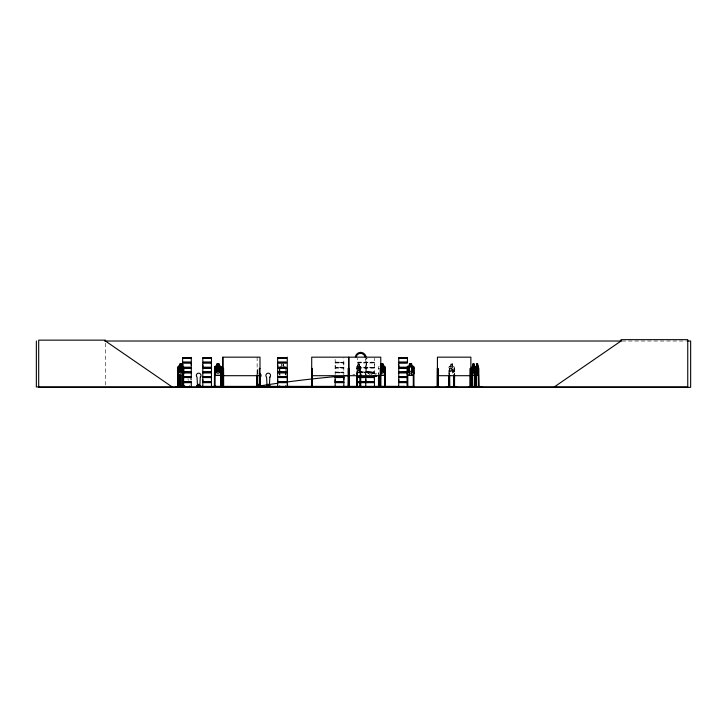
<?xml version="1.0" encoding="UTF-8"?>
<svg xmlns="http://www.w3.org/2000/svg" width="727" height="727" viewBox="0 0 727 727"><rect width="100%" height="100%" fill="white"/><g stroke="black" fill="none" stroke-linecap="round" stroke-linejoin="round"><path stroke-width="0.55" stroke-dasharray="3.63 2.73" d="M335.174 365.099L335.174 367.253L335.174 358.266M343.826 365.099L343.844 362.264L335.138 362.346M357.739 365.099L357.739 367.253L357.693 362.718L374.541 362.682L374.469 358.011M365.808 358.266L365.808 367.28L365.808 365.099M366.39 365.099L366.399 358.011M374.46 365.099L374.523 362.7M343.826 376.686L343.826 367.28L335.156 367.38M374.469 362.191L357.739 362.191L357.739 358.266M366.39 362.946L366.399 368.035M374.46 368.089L374.469 362.973L357.739 362.946M357.739 374.759L357.729 367.226L374.469 367.308M360.156 371.924L371.006 371.997L370.934 371.37M360.801 371.924L360.783 371.315L360.056 371.297L371.006 371.37M365.808 367.308L365.808 374.759M335.111 372.233L343.926 372.488L335.102 372.351M365.617 376.541L365.772 372.188M374.514 372.369L357.639 372.488L374.55 372.233M357.739 362.191L374.523 362.391M360.083 375.341L360.483 373.151M352.913 374.35L354.831 374.35M453.83 375.341L454.502 373.151M357.684 367.498L374.523 367.498M343.871 367.862L335.102 367.789L335.174 374.759M374.541 367.789L357.729 367.962M343.88 362.7L335.147 362.773M358.011 366.226L357.093 366.226L356.684 367.035L356.73 373.869M357.157 366.226L356.93 373.869M338.827 372.833L340.172 372.833M361.392 372.833L362.737 372.833M448.986 373.869L448.968 367.035L449.595 366.226L450.849 366.226L450.804 363.945L452.676 363.945L452.676 366.226L453.857 366.226L454.502 367.026L454.584 373.869M449.132 373.869L449.032 367.071L449.622 366.299L453.83 366.299L454.393 367.062M343.88 372.406L335.156 372.188M379.221 366.226L378.503 367.035L378.458 373.869M365.754 359.511L367.18 358.166M373.514 373.769L373.505 372.969L371.088 374.432C369.361 371.751 366.899 373.396 369.952 374.487M367.762 373.832L369.498 372.687L373.551 372.687L374.269 373.832L376.541 373.751L376.513 376.032M365.59 372.26L367.771 371.479M365.663 372.315L367.789 371.552M622.139 341.018L686.161 341.018M335.165 362.119L343.835 362.246L343.835 358.011M335.174 362.946L343.835 362.973L343.826 367.253M357.993 364.018L359.238 364.018L359.174 366.299L359.81 367.062L359.174 373.142L357.993 373.142L357.366 371.315M450.858 364.018L452.612 364.018M280.049 366.226L281.549 366.226M283.694 366.226L285.129 366.226M359.22 366.226L360.101 366.226L360.547 367.026L360.519 374.223L360.701 368.425L360.156 368.425L360.129 374.223L360.156 371.442M357.111 366.299L360.083 366.299M454.457 367.026L454.439 373.869M343.88 367.498L335.129 367.835M335.165 368.089L343.835 368.089M357.729 368.089L374.469 368.062L374.46 376.686M356.73 368.425L357.275 368.425M378.458 368.425L379.085 368.425M448.986 368.425L449.631 368.425L449.631 373.869M454.584 368.425L453.939 368.425L453.939 373.869M367.753 371.479L373.605 371.479L374.369 372.279M335.174 372.079L343.826 372.079M357.739 372.079L374.46 372.079M374.478 372.188L357.648 372.415L358.675 370.161L359.774 372.288L358.929 369.67L359.729 367.053L358.656 369.143L357.793 367.008L358.402 369.661L357.711 372.378M335.174 372.833L343.826 372.833M357.739 372.833L374.46 372.833M356.748 373.151L357.139 375.414M449.013 373.151L449.577 375.414M369.498 373.832L373.551 373.832L373.551 375.959M360.11 374.251L361.801 374.251M375.359 374.214L376.077 374.214M360.219 374.405L361.019 374.405M189.247 385.219L189.956 385.219M373.551 371.552L374.296 372.315M360.038 366.226L360.501 367.062M378.503 373.151L378.967 374.659M279.35 373.151L280.031 375.414M454.084 368.425L454.084 373.869M452.63 363.945L452.612 366.299L453.475 367.062L453.475 371.315L452.567 373.142L450.858 373.142L449.949 371.315L449.949 367.062L450.858 366.299L450.849 363.945M449.486 368.425L449.486 373.869M374.341 372.279L374.296 373.832M366.399 368.089L366.39 376.686M360.356 368.425L360.356 373.869M359.238 366.299L359.283 363.945L357.957 363.945L357.957 366.226M358.011 363.945L357.275 373.869M357.075 368.425L357.075 373.869M285.893 368.053L285.893 374.959M285.302 371.688L285.302 374.959M285.229 371.688L285.229 374.959M283.721 363.945L283.648 366.299L283.63 364.018M283.266 364.4L283.266 365.163L281.958 365.163L281.958 364.4M281.531 363.945L281.622 366.299M280.004 369.507L280.004 372.778M279.931 371.688L279.931 374.959M279.45 368.08L279.45 371.115M279.404 371.688L279.404 374.959M279.35 369.189L279.332 374.959M257.367 373.996L257.367 368.425L257.122 373.996M257.122 357.166L257.122 374.605M105.433 343.253L105.433 385.828M256.749 374.332A2.317 2.317 0 0 1 258.158 373.251M188.502 380.285A1.545 1.545 0 0 1 188.102 378.794M453.375 372.288L452.785 372.36L451.785 370.161C451.085 373.769 448.895 372.415 451.394 369.661L450.249 367.053L451.749 369.143C452.348 365.654 454.648 367.08 452.149 369.67L453.375 372.288M358.965 364.4L358.202 364.4L358.202 365.163L358.965 365.163L358.965 364.4M452.258 364.4L451.167 364.4L451.167 365.163L452.258 365.163L452.258 364.4M359.174 367.062L357.993 367.062L357.993 371.315L359.174 371.315L359.174 367.062M452.567 367.062L450.858 367.062L450.858 371.315L452.567 371.315L452.567 367.062"/><path stroke-width="1.09" d="M191.283 365.099L191.283 362.973L182.622 362.973M202.806 381.802L202.806 377.54L211.466 377.54L211.457 381.802L202.806 381.802L202.815 379.676M202.806 367.226L202.806 362.973L211.466 362.973L211.457 367.226L202.806 367.226L202.815 365.099M211.457 379.676L211.457 377.54M211.457 365.099L211.457 362.973M286.329 381.802L277.659 381.802L277.669 379.676M286.329 367.226L277.659 367.226L277.669 365.099M335.165 381.802L335.165 377.54L343.835 377.54L343.826 381.802L335.165 381.802L335.174 379.676M343.826 379.676L343.826 377.54M365.808 379.676L365.808 381.802L365.799 377.54M374.46 379.676L374.46 377.54M407.42 381.802L398.75 381.802L398.76 379.676M407.42 367.226L398.75 367.226L398.76 365.099M226.088 386.591L215.228 386.464M253.768 386.6L260.72 386.573M260.72 386.937L260.484 385.437L260.221 386.4M286.329 382.656L277.659 382.656L277.623 386.782L290.891 386.855L278.241 386.564M259.912 386.055L260.393 377.131A2.317 2.317 0 0 0 259.912 373.487M258.467 384.774L258.966 384.974L258.694 384.501M268.145 385.046L268.354 384.528L268.018 384.919M198.389 384.701L198.962 384.774L198.389 384.847M202.778 386.937L202.806 382.656L211.466 382.656L211.466 386.764L202.742 386.791M277.578 372.288L286.338 372.415M335.102 386.891L343.844 386.773L343.835 382.656L335.165 382.656L335.165 386.764M478.23 375.414L478.53 367.062L478.284 366.226L477.584 366.226M468.915 386.937L481.901 386.891M472.586 386.891L472.141 368.425M475.185 386.937L475.076 386.273M478.72 386.937L478.221 366.226M478.866 386.6L478.82 368.425L478.33 368.425L478.375 386.891M357.729 382.656L374.469 382.656L374.469 386.764L353.876 386.573L365.081 386.937M268.154 384.983L268.081 384.919M446.887 386.855L456.683 386.6M182.622 382.656L191.292 382.656L191.292 386.764L175.843 386.855L187.275 386.9M179.478 386.891L179.433 374.959M179.823 386.855L179.733 386.273M385.337 373.151L384.556 375.414L380.276 375.414M413.936 373.151L413.154 375.414L407.802 375.414L407.093 373.151M350.26 386.891L346.77 386.573L350.287 386.573M435.755 386.591L438.799 386.573M472.096 386.891L472.087 367.035L473.141 366.226L473.068 363.945L474.122 363.945L474.513 371.315L474.022 373.142L473.104 373.142L472.614 367.062L473.141 363.945M475.631 386.891L475.622 367.035L476.667 366.226M214.392 386.891L214.529 368.425L215.156 368.425L215.083 386.946M222.426 386.273L222.426 386.946L222.744 368.425L222.835 386.855M222.78 386.891L222.735 357.166M378.322 386.891L378.385 386.273M179.178 367.071L179.569 366.226M380.475 371.315L381.439 369.661L380.512 368.08M380.694 372.36L381.929 370.161C382.847 373.596 385.546 372.915 382.384 369.67C385.474 366.553 382.747 365.863 381.893 369.143L380.53 367.008M177.997 386.946L178.024 367.035L178.669 366.226M178.297 386.946L178.324 367.035L178.996 366.226M214.647 367.071L215.328 366.299L220.572 366.299M188.311 386.573L190.683 386.573M190.783 386.828L190.329 386.828M190.583 386.918L190.029 386.937M196.554 386.937L196.744 386.4L404.639 386.373L404.639 386.946M197.217 386.4L196.926 385.437L196.763 386.937M196.944 386.646L197.808 386.928M197.68 386.928L196.744 386.646L200.688 386.909L200.234 386.4M200.207 386.646L199.352 386.937M256.885 386.4L256.576 386.937L257.903 386.928M257.122 375.114L257.022 386.928L257.731 386.946M260.066 386.273L260.084 386.946L259.357 386.918L259.812 386.928M260.502 386.646L260.03 386.918L259.993 357.166L222.935 357.166L223.007 386.946M269.853 386.646L269.672 385.437L270.19 386.946L266.1 386.937M266.309 386.937L267 386.782M266.291 386.646L267.218 386.928M267.427 386.928L266.745 386.946M269.753 386.646L269.035 386.937M269.472 386.928L269.962 386.646M270.017 386.928L268.808 386.918L269.544 386.928M180.005 366.299L179.069 367.062L179.069 371.315L180.005 373.142L181.75 373.142L182.686 371.315L182.686 367.062L181.75 366.299L181.814 363.945M554.283 386.946L621.022 341.018L621.022 339.663L687.751 339.663L687.751 386.946L36.35 386.946L36.35 341.018M409.446 366.299L408.31 367.062L408.31 371.315L409.446 373.142L411.573 373.142L412.718 371.315L412.718 367.062L411.573 366.299M346.724 386.9L350.278 386.855M199.552 386.937L200.234 386.937M257.749 386.782L257.44 386.273M311.529 386.9L311.647 386.273M406.929 386.9L407.82 386.273M181.941 367.008L180.796 369.143L179.26 367.053L180.432 369.661C177.797 372.397 180.214 373.805 180.832 370.161C181.496 373.787 183.804 372.406 181.205 369.67L182.404 367.135L181.45 366.299L181.541 363.945M104.579 341.018L621.367 341.018M687.242 341.018L690.65 341.018L690.65 387.337L38.695 387.337L38.695 340.145L105.433 340.145L105.433 341.018L172.163 386.946M182.613 357.838L191.301 357.838M202.797 357.838L211.475 357.838M277.65 357.838L286.338 357.838M398.741 357.838L407.429 357.838M286.338 358.002L277.65 357.993L277.669 362.119L286.329 362.119M182.631 358.266L191.283 358.266M202.815 358.266L211.457 358.266M277.669 358.266L286.32 358.266M398.76 358.266L407.411 358.266M182.568 362.409L191.355 362.409M202.742 362.409L211.53 362.409M277.605 362.409L286.393 362.409M398.696 362.409L407.483 362.409M182.568 362.673L191.355 362.673M202.742 362.673L211.53 362.673M277.605 362.673L286.393 362.673M398.696 362.673L407.483 362.673M286.329 362.973L277.659 362.973L277.659 367.226M407.42 362.973L398.75 362.973L398.75 367.226M182.377 363.945L179.896 363.945L179.96 366.299M380.775 363.945L383.056 363.945L383.056 366.226L384.538 366.226L385.337 367.026L385.337 386.946M179.96 364.018L182.304 364.018M216.928 364.018L219.054 364.018L219.054 366.299L220.19 367.062L220.19 371.315L219.054 373.142L216.928 373.142L215.792 371.315L215.792 367.062L216.928 366.299L216.855 363.945L219.127 363.945L219.127 366.226L220.608 366.226L221.408 367.026L221.408 373.151L220.626 375.414L215.274 375.414L214.574 373.151L214.574 367.035L215.301 366.226L216.855 366.226M380.857 364.018L382.984 364.018L382.984 366.299L384.12 367.062L384.12 371.315L382.984 373.142L380.857 373.142M409.446 364.018L411.573 364.018L411.573 375.414M473.104 364.018L474.086 364.018M476.63 364.018L477.621 364.018M183.086 364.4L180.314 364.4L180.314 365.163L181.441 365.163M183.086 365.163L181.959 365.163L181.959 364.4M178.624 366.226L180.287 366.226M181.423 366.226L183.031 366.226L183.686 367.026L183.686 373.151L183.004 375.414L178.606 375.414L178.024 373.151L178.651 375.414M409.446 366.226L407.82 366.226L407.093 367.035L407.065 386.946M411.573 366.226L413.127 366.226L413.936 367.026L413.972 386.946M474.049 366.226L475.067 367.062L475.104 373.151L474.695 375.414L472.396 375.414L472.123 373.142L472.459 375.414M178.651 366.299L183.004 366.299M380.857 366.299L384.501 366.299M407.856 366.299L413.1 366.299L413.854 367.062L413.854 373.142L413.1 375.341L407.856 375.341M474.74 366.299L472.414 366.299L472.087 367.035M475.949 366.299L478.275 366.299M178.024 367.035L178.07 373.151M178.324 367.035L178.433 386.946M475.031 367.026L474.985 386.946M475.622 367.035L475.994 375.414L478.293 375.414M380.857 367.062L382.984 367.062L382.984 371.315L380.857 371.315M409.446 367.062L411.573 367.062M183.204 367.226L191.292 367.226L191.292 362.973M183.849 367.526L191.355 367.526M202.742 367.526L211.53 367.526M277.605 367.526L286.393 367.526M398.696 367.526L407.483 367.526M183.849 367.789L191.355 367.789M202.742 367.789L211.53 367.789M277.605 367.789L286.393 367.789M398.696 367.789L407.483 367.789M183.895 368.089L191.292 368.089L191.292 372.188L183.904 372.079L191.301 372.197M286.329 368.089L277.659 368.089L277.659 372.188L286.338 372.188L277.669 372.079M407.42 368.089L398.75 368.089L398.75 372.188L407.411 372.079L398.669 372.306L407.429 372.415M178.506 368.425L177.861 368.425L177.879 386.946M183.586 368.425L182.931 368.425L183.004 386.946L183.068 368.425M221.335 368.425L220.708 368.425L220.635 386.946M222.935 368.425L223.562 368.425L223.634 386.946M259.993 368.425L259.366 368.425L259.294 386.946M287.292 368.425L287.528 386.946M311.719 368.425L312.346 368.425L312.274 386.946M380.112 368.425L380.775 368.425M385.265 368.425L384.638 368.425L384.565 386.946M407.12 368.425L407.747 368.425L407.82 386.946M413.927 368.425L413.29 368.425L413.29 386.946L413.227 386.273L413.999 386.273M470.878 368.425L470.215 368.425L470.151 386.946M475.667 368.425L475.976 386.946L475.985 386.273M409.446 371.315L411.573 371.315M211.457 372.079L202.815 372.079L202.815 368.089L211.466 368.089L211.466 372.188L202.715 372.306L211.475 372.415M183.886 372.415L191.301 372.369M183.886 372.587L191.301 372.587L191.283 376.686L182.622 376.686M286.338 372.587L277.65 372.569L277.669 376.686L286.329 376.686M407.429 372.569L398.741 372.569L398.76 376.686L407.42 376.686M183.904 372.833L191.283 372.833M202.815 372.833L211.457 372.833M277.669 372.833L286.32 372.833M398.76 372.833L407.411 372.833M475.685 373.151L475.921 375.414M178.651 375.341L183.004 375.341M215.328 375.341L220.572 375.341M380.312 375.341L384.501 375.341M472.414 375.341L474.74 375.341M475.949 375.341L478.275 375.341M375.359 375.577L376.077 375.577M222.935 375.695L259.993 375.695M311.719 375.695L380.775 375.695M437.436 375.695L470.878 375.695M374.341 377.586L374.269 375.959L376.468 375.959M374.341 376.032L376.541 376.032M335.165 376.686L343.835 376.686M357.729 376.686L374.469 376.686M182.568 376.986L191.355 376.986M202.742 376.986L211.53 376.986M277.605 376.986L286.393 376.986M335.102 376.986L343.898 376.986M357.675 376.986L374.532 376.986M398.696 376.986L407.483 376.986M182.568 377.249L191.355 377.249M202.742 377.249L211.53 377.249M277.605 377.249L286.393 377.249M335.102 377.249L343.898 377.249M357.675 377.249L374.532 377.249M398.696 377.249L407.483 377.249M182.622 377.54L191.292 377.54M286.329 377.54L277.659 377.54L277.659 381.802M357.729 377.54L374.469 377.54M407.42 377.54L398.75 377.54L398.75 381.802M182.622 381.802L191.292 381.802M357.729 381.802L374.469 381.802M182.568 382.093L191.355 382.093M202.742 382.093L211.53 382.093M277.605 382.093L286.393 382.093M335.102 382.093L343.898 382.093M357.675 382.093L374.532 382.093M398.696 382.093L407.483 382.093M182.568 382.357L191.355 382.357M202.742 382.357L211.53 382.357M277.605 382.357L286.393 382.357M335.102 382.357L343.898 382.357M357.675 382.357L374.532 382.357M398.696 382.357L407.483 382.357M407.42 382.656L398.75 382.656L398.669 386.873L407.429 386.773M259.303 384.374L258.239 384.374L258.239 386.4M197.789 386.21L199.334 386.21M177.797 386.273L178.569 386.273L178.569 386.946M178.86 386.273L180.214 386.273L180.214 386.946M437.263 386.273L438.063 386.273M448.922 386.273L449.695 386.273M453.875 386.273L454.648 386.273L454.639 386.946M470.151 386.273L470.951 386.273M472.087 386.273L472.686 386.273L472.659 386.946L472.623 372.778M475.34 386.273L474.74 386.273L474.767 386.946L474.795 368.425L475.285 368.425L475.349 386.946M475.612 386.273L476.212 386.273M478.275 386.273L478.875 386.273M201.479 386.564L204.369 386.946M205.986 386.564L208.876 386.946M384.565 386.464L379.067 386.855L379.012 386.273M407.82 386.464L413.227 386.464M175.843 386.6L191.283 386.646M202.815 386.646L211.457 386.646M277.669 386.646L290.891 386.6M335.174 386.646L343.826 386.646M353.867 386.6L374.46 386.646M398.76 386.646L407.411 386.646M257.285 386.946L257.122 375.114M365.726 386.9L365.799 382.656M349.105 368.425L349.242 386.909L349.224 368.425L348.142 368.425L348.069 386.946M348.933 386.891L348.778 357.166L348.706 386.946M360.292 386.9L360.356 374.959M360.01 386.891L360.156 374.959M287.22 386.273L287.338 386.937M285.229 386.9L285.275 386.273M257.44 386.918L257.367 375.114M182.986 366.226L183.622 367.062L183.631 386.946M477.548 366.299L478.039 371.315L477.548 373.142L476.63 373.142L476.14 371.315L476.603 363.945L477.648 363.945L477.648 366.226M182.159 366.226L182.595 367.062M257.603 386.055L257.122 377.131A2.317 2.317 0 0 1 256.44 375.486M478.548 374.959L478.511 386.946M477.584 363.945L477.621 366.299M476.158 373.869L476.185 386.946M472.323 386.273L472.314 386.946M470.851 386.946L470.878 357.166L437.436 357.166L437.372 386.946M470.778 368.425L470.678 386.946M470.414 386.273L470.396 386.946M470.314 368.425L470.251 386.946M454.584 374.959L454.493 386.946L454.439 374.959M454.184 386.273L454.184 386.946M454.084 374.959L454.021 386.946M453.939 374.959L453.875 386.946M449.631 374.959L449.686 386.946M449.486 374.959L449.55 386.946M449.404 386.273L449.386 386.946M449.231 386.273L449.204 386.946M449.132 374.959L449.132 386.946M448.986 374.959L448.922 386.946M438.063 386.946L437.999 368.425L437.327 368.425L437.263 386.946M437.89 368.425L437.963 386.946M437.799 386.273L437.799 386.946M437.518 386.273L437.536 386.946M413.854 386.273L413.854 386.946M411.655 366.226L411.655 363.945L409.374 363.945L409.446 375.414M403.285 386.373L403.285 386.946M385.192 386.273L385.192 386.946M384.71 386.273L384.71 386.946M380.73 386.946L380.775 357.166L311.719 357.166L311.665 386.946M380.657 368.425L380.575 386.946L380.557 386.273M380.321 386.273L380.339 386.946M380.239 368.425L380.176 386.946M380.048 386.273L380.048 386.946M379.085 374.959L379.158 386.946M378.458 374.959L378.531 386.946M374.369 376.032L374.46 381.802M360.746 386.273L360.719 386.946M360.701 374.959L360.701 386.946M360.501 374.959L360.501 386.946M357.275 374.959L357.32 386.946M357.121 386.273L357.121 386.946M357.075 374.959L357.002 386.946M356.93 374.959L356.93 386.946M356.73 374.959L356.73 386.946M349.005 386.273L349.024 386.946M348.56 375.114L348.497 386.946M348.215 386.273L348.215 386.946M312.419 386.273L312.419 386.946M310.247 386.373L310.247 386.946M289.6 386.373L289.6 386.946M288.71 386.373L288.71 386.946M287.574 386.273L287.565 386.946M287.292 357.166L287.283 386.946M287.083 386.373L286.974 386.946M285.965 386.946L285.965 386.273L285.838 386.946M285.738 386.273L285.747 386.946M285.375 386.273L285.393 386.946M280.004 386.273L280.077 386.946M279.84 386.273L279.95 386.946M279.395 386.273L279.486 386.946M279.332 386.273L279.268 386.946M269.672 385.437L269.672 386.4M268.763 386.4L268.754 384.374L267.7 384.374L267.7 386.4M266.736 386.4L266.764 385.437L266.346 386.4M259.439 386.273L259.439 386.946M259.103 386.373L259.103 386.946M223.489 386.273L223.489 386.946M223.289 386.373L223.289 386.946M221.408 386.273L221.408 386.946M221.335 367.062L221.262 386.946M220.781 386.273L220.781 386.946M215.228 386.273L215.228 386.946M214.601 386.273L214.601 386.946M201.479 386.373L201.515 386.946M199.216 386.4L199.207 384.374L198.153 384.374L198.153 386.4M185.221 386.946L184.985 386.273M184.803 386.273L184.785 386.946M184.703 386.273L184.649 386.946M184.567 386.273L184.513 386.946M184.313 386.273L184.322 386.946M184.158 386.273L184.167 386.946M183.895 386.273L183.913 386.946M183.749 386.946L183.731 386.273L182.868 386.273L182.868 386.946M183.44 368.425L183.368 386.946L183.34 386.273M182.522 386.946L182.522 386.273L181.959 386.891L182.004 374.959M182.313 386.273L182.313 386.946M182.213 374.959L182.177 386.946M181.586 363.945L181.605 366.299M180.151 374.959L180.069 386.946L180.014 374.959M179.633 374.959L179.714 386.946M179.124 374.959L179.26 386.946M179.087 386.273L178.978 386.946M178.915 374.959L178.86 386.946M178.715 386.273L178.797 386.946M178.079 386.273L178.179 386.946M259.866 385.928A1120.861 1111.946 10.4 0 1 266.836 384.856M269.826 384.41A1120.861 1111.946 10.4 0 1 277.796 383.256M285.784 382.157A1120.861 1111.946 10.4 0 1 335.838 376.595M344.871 375.832A1120.861 1111.946 10.4 0 1 348.887 375.523M355.303 356.648A5.834 5.571 -90 0 1 366.072 356.648M356.103 356.902A4.871 4.653 -90 0 1 365.09 356.902M190.928 378.422A1.545 1.545 0 0 1 190.928 379.967M200.307 377.131L199.825 386.055L197.508 386.055L197.026 377.131A2.317 2.317 0 0 1 197.026 373.851A2.317 2.317 0 0 1 200.307 373.851A2.317 2.317 0 0 1 200.307 377.131M269.853 377.131L269.372 386.055L267.054 386.055L266.573 377.131A2.317 2.317 0 0 1 266.573 373.851A2.317 2.317 0 0 1 269.853 373.851A2.317 2.317 0 0 1 269.853 377.131M474.513 372.288L473.659 370.161L472.804 372.378L473.45 369.661L472.886 367.017L474.022 367.062L474.022 371.315L473.104 371.315L473.104 367.062L473.641 369.143L474.477 367.053L473.85 369.67L474.513 372.288M478.048 372.288L477.185 370.161L476.339 372.378L476.976 369.661L476.412 367.017L477.548 367.062L477.548 371.315L476.63 371.315L476.639 367.035L477.176 369.143L478.002 367.053L477.385 369.67L478.048 372.288M219.99 372.288L219.254 372.36L218 370.161C217.01 373.633 214.401 372.887 217.518 369.661C214.492 367.044 217.182 365.681 217.964 369.143C218.827 365.863 221.544 366.553 218.454 369.67L219.99 372.288M200.416 386.646L200.125 385.437L200.416 386.646M191.301 358.011L182.613 358.002L182.631 362.119L191.292 362.119L191.292 358.011M211.475 358.002L202.797 357.993L202.815 362.119L211.466 362.119L211.466 358.011M407.429 358.002L398.741 357.993L398.76 362.119L407.42 362.119L407.42 358.011M218.673 364.4L217.309 364.4L217.309 365.163L218.673 365.163L218.673 364.4M382.602 364.4L381.239 364.4L381.239 365.163L382.602 365.163L382.602 364.4M411.2 364.4L409.828 364.4L409.828 365.163L411.2 365.163L411.2 364.4M473.859 364.4L473.268 364.4L473.268 365.163L473.859 365.163L473.859 364.4M477.385 364.4L476.794 364.4L476.794 365.163L477.385 365.163L477.385 364.4M181.75 367.062L180.005 367.062L180.005 371.315L181.75 371.315L181.75 367.062M219.054 367.062L216.928 367.062L216.928 371.315L219.054 371.315L219.054 367.062M211.475 372.56L202.797 372.569L202.815 376.686L211.466 376.686L211.466 372.587"/></g></svg>
